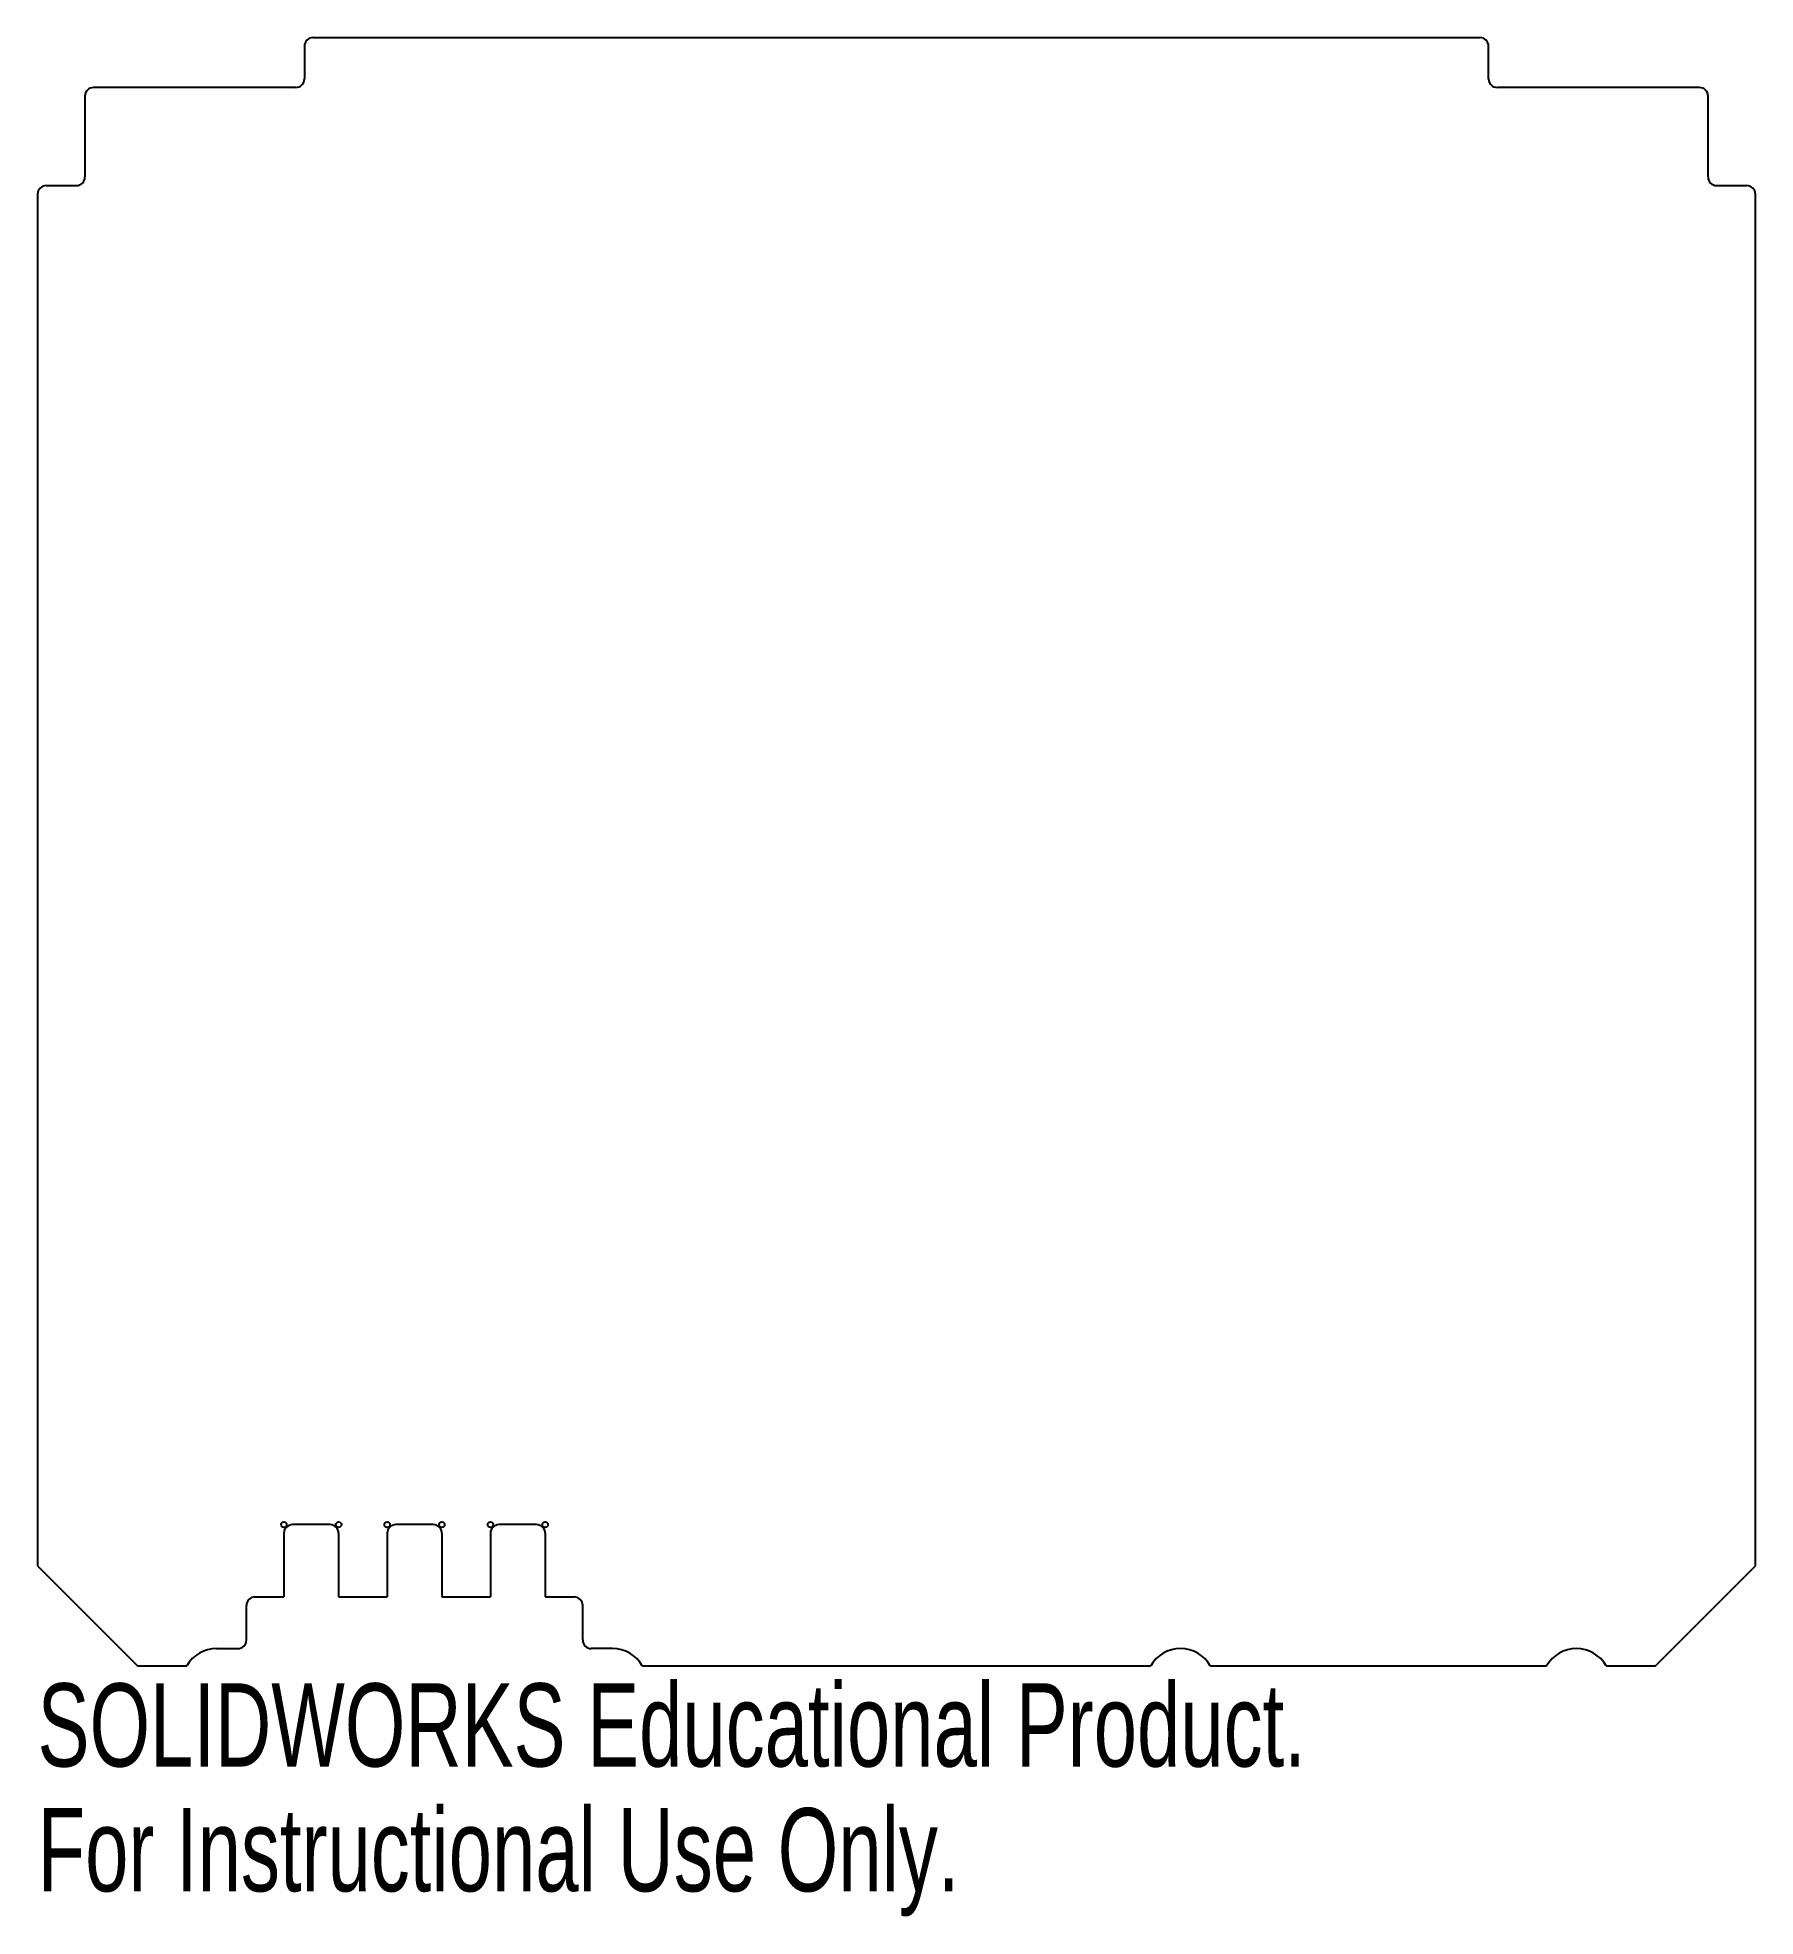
# Model space of a CAD drawing. Header units: millimetres. Extents: x -61 to 39, y -62 to 47.
import ezdxf

# ---------------------------------------------------------------- set-up
doc = ezdxf.new("R2010")
doc.units = ezdxf.units.MM
doc.styles.add('SLDTEXTSTYLE0', font='TXT', dxfattribs={"width": 0.7})

msp = doc.modelspace()

# ---------------------------------------------------------------- linework, layer by layer
at = {"color": 7, "linetype": 'Continuous', "lineweight": 25}
for p, q in [((-45.24, 46.94), (22.56, 46.94)), ((-45.74, 46.44), (-45.74, 44.54)), ((23.06, 44.54), (23.06, 46.44)), ((-46.24, 44.04), (-57.99, 44.04)), ((35.31, 44.04), (23.56, 44.04)), ((-58.49, 43.54), (-58.49, 38.84)), ((35.81, 38.84), (35.81, 43.54)), ((-60.74, 38.34), (-58.99, 38.34)), ((36.31, 38.34), (38.06, 38.34)), ((-61.24, 37.84), (-61.24, -41.86)), ((38.56, -41.86), (38.56, 37.84)), ((-46.93, -39.96), (-46.93, -43.66)), ((-44.25, -39.46), (-46.43, -39.46)), ((-43.75, -39.96), (-43.75, -43.66)), ((-40.93, -39.96), (-40.93, -43.66)), ((-38.25, -39.46), (-40.43, -39.46)), ((-37.75, -39.96), (-37.75, -43.66)), ((-34.93, -39.96), (-34.93, -43.66)), ((-32.25, -39.46), (-34.43, -39.46)), ((-31.75, -39.96), (-31.75, -43.66)), ((-61.24, -41.86), (-55.44, -47.66)), ((32.76, -47.66), (38.56, -41.86)), ((-48.61, -43.66), (-46.93, -43.66)), ((-43.75, -43.66), (-40.93, -43.66)), ((-37.75, -43.66), (-34.93, -43.66)), ((-31.75, -43.66), (-30.07, -43.66)), ((-49.11, -46.16), (-49.11, -44.16)), ((-29.57, -46.16), (-29.57, -44.16)), ((-50.84, -46.66), (-49.61, -46.66)), ((-27.84, -46.66), (-29.07, -46.66)), ((-55.44, -47.66), (-52.57, -47.66)), ((-26.11, -47.66), (3.43, -47.66)), ((6.89, -47.66), (26.43, -47.66)), ((29.89, -47.66), (32.76, -47.66))]:
    msp.add_line(p, q, dxfattribs=at)
for centre in [(-46.93, -39.46), (-43.75, -39.46), (-40.93, -39.46), (-37.75, -39.46), (-34.93, -39.46), (-31.75, -39.46)]:
    msp.add_circle(centre, 0.16, dxfattribs=at)
for centre, radius, start, end in [((-45.24, 46.44), 0.5, 90, 180), ((22.56, 46.44), 0.5, 0, 90), ((-57.99, 43.54), 0.5, 90, 180), ((-46.24, 44.54), 0.5, 270, 0), ((23.56, 44.54), 0.5, 180, 270), ((35.31, 43.54), 0.5, 0, 90), ((-60.74, 37.84), 0.5, 90, 180), ((-58.99, 38.84), 0.5, 270, 0), ((36.31, 38.84), 0.5, 180, 270), ((38.06, 37.84), 0.5, 0, 90), ((-46.43, -39.96), 0.5, 90, 180), ((-44.25, -39.96), 0.5, 360, 90), ((-40.43, -39.96), 0.5, 90, 180), ((-38.25, -39.96), 0.5, 360, 90), ((-34.43, -39.96), 0.5, 90, 180), ((-32.25, -39.96), 0.5, 0, 90), ((-48.61, -44.16), 0.5, 90, 180), ((-30.07, -44.16), 0.5, 0, 90), ((-50.84, -48.66), 2, 90, 150), ((-49.61, -46.16), 0.5, 270, 0), ((-29.07, -46.16), 0.5, 180, 270), ((-27.84, -48.66), 2, 30, 90), ((5.16, -48.66), 2, 30, 150), ((28.16, -48.66), 2, 30, 150)]:
    msp.add_arc(centre, radius, start, end, dxfattribs=at)

# ---------------------------------------------------------------- texts
at = {"color": 7, "linetype": 'Continuous', "char_height": 4.8336, "attachment_point": 1, "style": 'SLDTEXTSTYLE0'}
for s, insert in [('SOLIDWORKS Educational Product.', (-61.24, -48.68)), ('For Instructional Use Only.', (-61.24, -55.93))]:
    msp.add_mtext(s, dxfattribs=dict(at, insert=insert))

doc.saveas('drawing.dxf')
